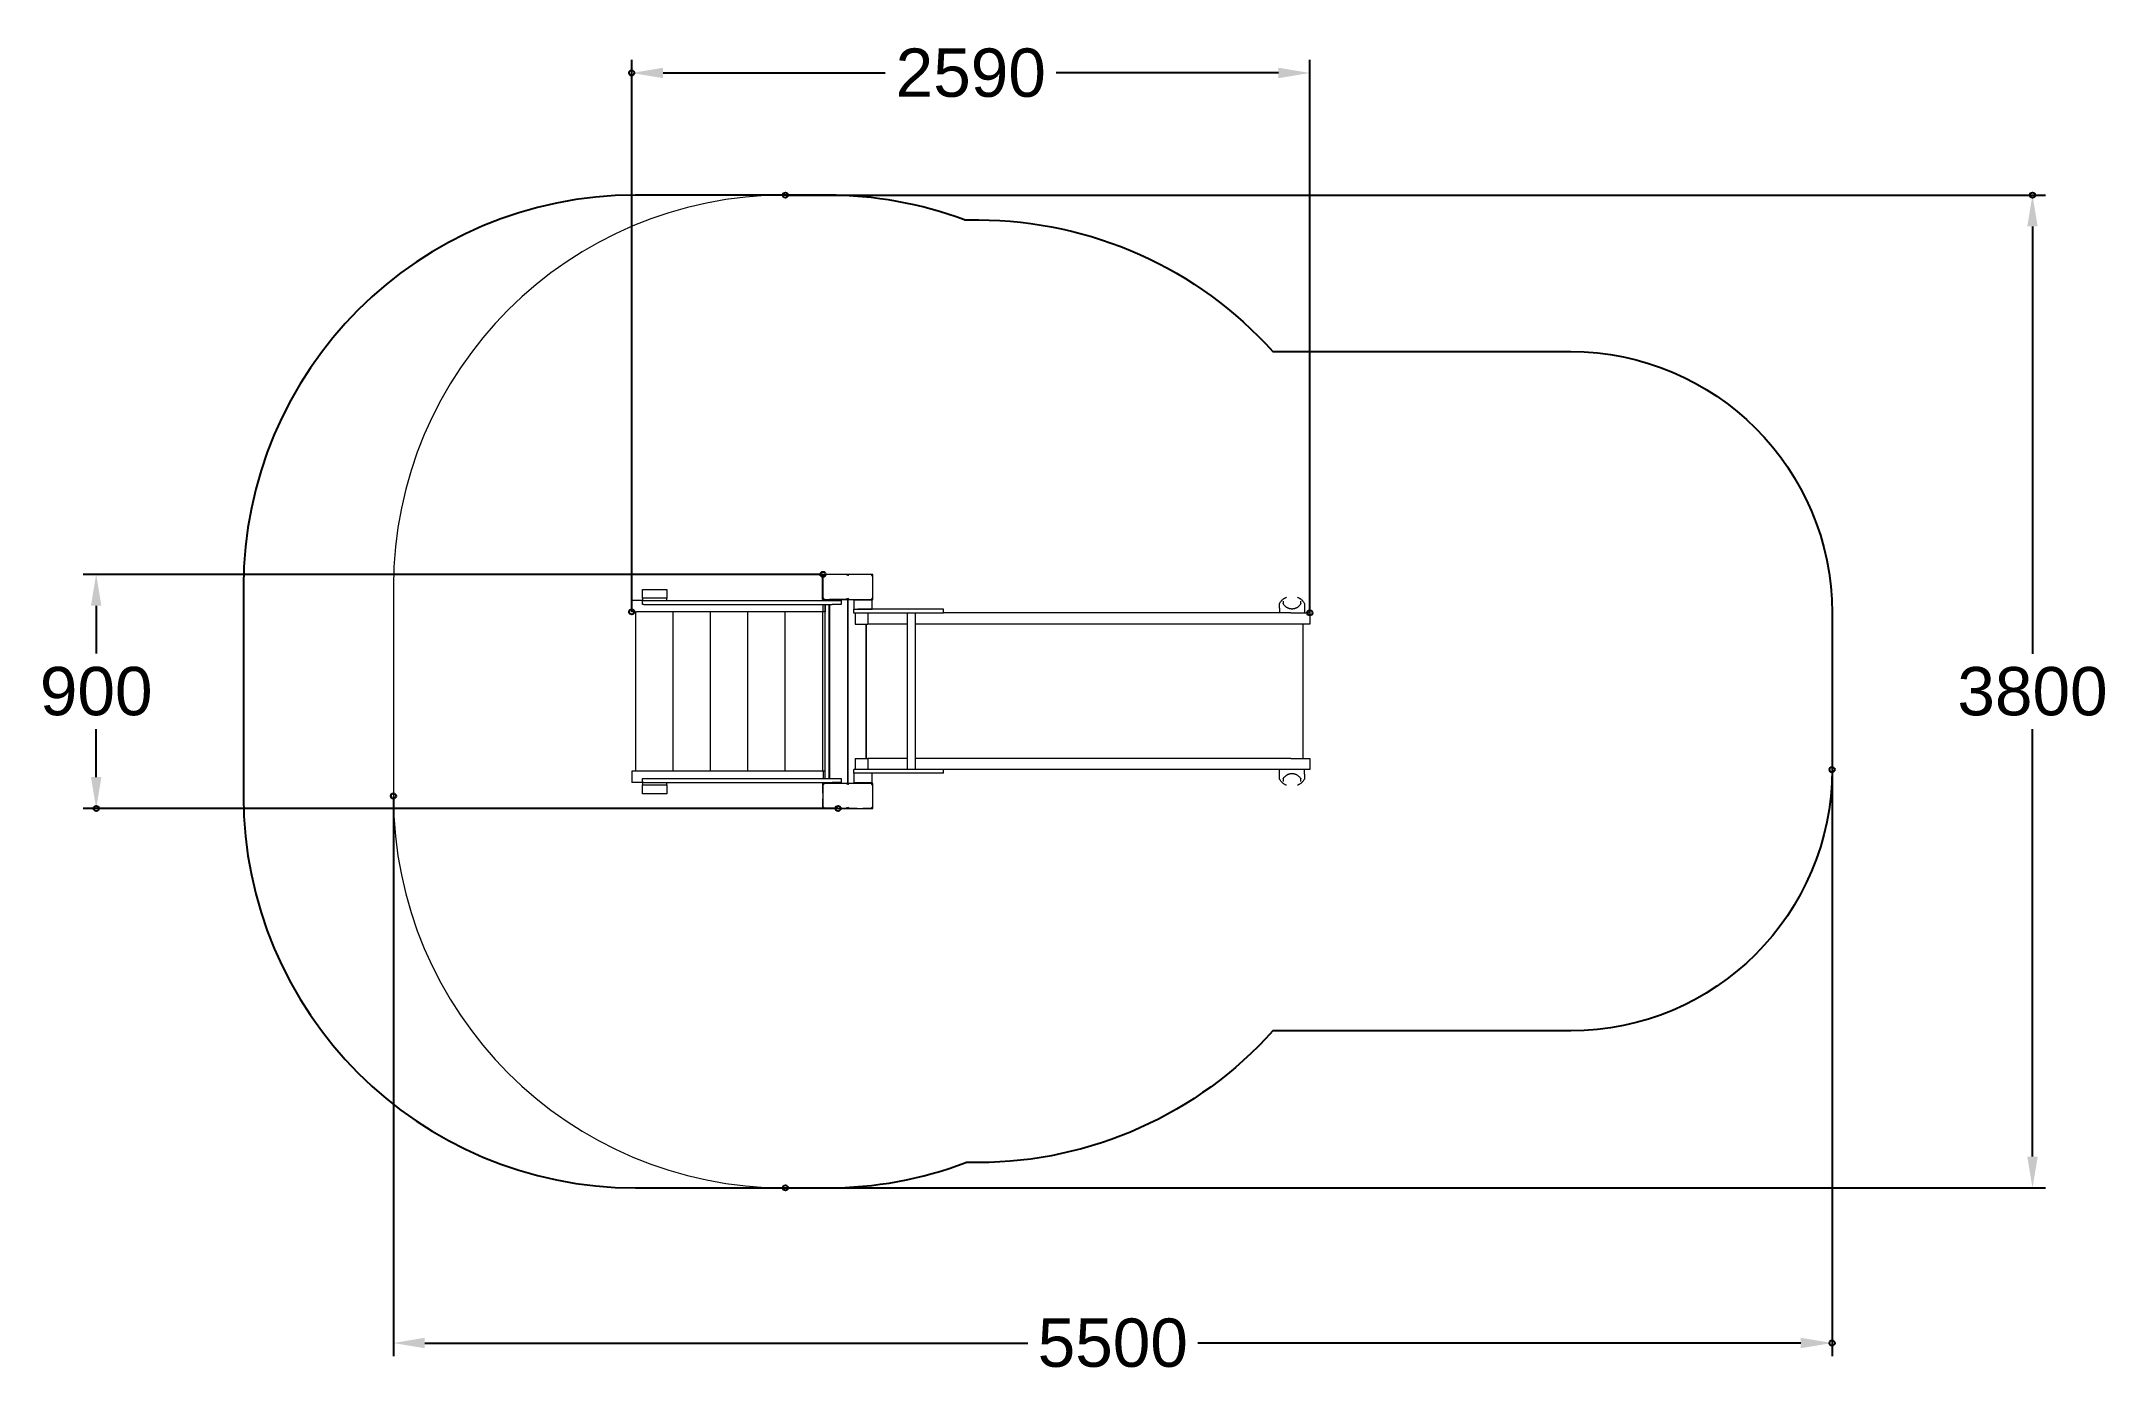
# Model space of a CAD drawing. Extents: x -3812 to 4088, y -2616 to 2488.
import ezdxf

# ---------------------------------------------------------------- set-up
doc = ezdxf.new("R2010")
doc.units = 0
doc.header["$LTSCALE"] = 5
doc.header["$PDMODE"] = 33
doc.header["$PDSIZE"] = 20
for name, color, linetype in [('PRODUCT', 3, 'CONTINUOUS'), ('REFERENCE', 9, 'CONTINUOUS'), ('REVIEW_REQUIRED', 30, 'CONTINUOUS'), ('SAFETY_ZONE', 1, 'CONTINUOUS')]:
    doc.layers.add(name, color=color, linetype=linetype)
doc.styles.add('LG1', font='arial.ttf', dxfattribs={"height": 185})
doc.dimstyles.new('LG_DIM', dxfattribs={"dimtxt": 185, "dimasz": 120, "dimexe": 50, "dimexo": 1, "dimgap": 50, "dimtad": 1, "dimdec": 0, "dimrnd": 10, "dimtxsty": 'LG1', "dimcen": 2.5, "dimclrt": 4, "dimadec": 4, "dimazin": 3, "dimtfac": 1, "dimtmove": 0, "dimatfit": 3, "dimarcsym": 0})

# ---------------------------------------------------------------- blocks, each defined once
blk = doc.blocks.new('*D4')
at = {"layer": 'REFERENCE', "color": 0}
for p in [(3040.9, -299.5), (-2464.1, -400.5), (3040.9, -2494.2)]:
    blk.add_point(p, dxfattribs=at)
at = {"layer": 'REVIEW_REQUIRED', "color": 0, "lineweight": -2}
for p, q in [((3040.9, -300.5), (3040.9, -2544.2)), ((-2464.1, -401.5), (-2464.1, -2544.2)), ((-2344.1, -2494.2), (-37.1, -2494.2)), ((2920.9, -2494.2), (614, -2494.2))]:
    blk.add_line(p, q, dxfattribs=at)
at = {"layer": 'REVIEW_REQUIRED', "color": 0}
for points in [[(-2344.1, -2474.2), (-2344.1, -2514.2), (-2464.1, -2494.2)], [(2920.9, -2514.2), (2920.9, -2474.2), (3040.9, -2494.2)]]:
    blk.add_solid(points, dxfattribs=at)
at = {"layer": 'REVIEW_REQUIRED', "color": 4, "insert": (288.4, -2494.2), "char_height": 185, "attachment_point": 5, "style": 'LG1'}
blk.add_mtext('\\A1;5500', dxfattribs=at)
blk = doc.blocks.new('*D5')
at = {"layer": 'REFERENCE', "color": 0}
for p in [(-964.1, 1899.5), (3807.7, 1899.5), (-964.1, -1900.5)]:
    blk.add_point(p, dxfattribs=at)
at = {"layer": 'REVIEW_REQUIRED', "color": 0, "lineweight": -2}
for p, q in [((-963.1, 1899.5), (3857.7, 1899.5)), ((3807.7, 1779.5), (3807.7, 143.9)), ((3807.7, -1780.5), (3807.7, -144.9)), ((-963.1, -1900.5), (3857.7, -1900.5))]:
    blk.add_line(p, q, dxfattribs=at)
at = {"layer": 'REVIEW_REQUIRED', "color": 0}
for points in [[(3827.7, 1779.5), (3787.7, 1779.5), (3807.7, 1899.5)], [(3787.7, -1780.5), (3827.7, -1780.5), (3807.7, -1900.5)]]:
    blk.add_solid(points, dxfattribs=at)
at = {"layer": 'REVIEW_REQUIRED', "color": 4, "insert": (3807.7, -0.5), "char_height": 185, "attachment_point": 5, "style": 'LG1'}
blk.add_mtext('\\A1;3800', dxfattribs=at)
blk = doc.blocks.new('*D6')
at = {"layer": 'REFERENCE', "color": 0}
for p in [(-1552.4, 2367.1), (-1552.4, 304.5), (1042.4, 300.5)]:
    blk.add_point(p, dxfattribs=at)
at = {"layer": 'REVIEW_REQUIRED', "color": 0, "lineweight": -2}
for p, q in [((-1552.4, 305.5), (-1552.4, 2417.1)), ((1042.4, 301.5), (1042.4, 2417.1)), ((-1432.4, 2367.1), (-582.1, 2367.1)), ((922.4, 2367.1), (72.1, 2367.1))]:
    blk.add_line(p, q, dxfattribs=at)
at = {"layer": 'REVIEW_REQUIRED', "color": 0}
for points in [[(-1432.4, 2387.1), (-1432.4, 2347.1), (-1552.4, 2367.1)], [(922.4, 2347.1), (922.4, 2387.1), (1042.4, 2367.1)]]:
    blk.add_solid(points, dxfattribs=at)
at = {"layer": 'REVIEW_REQUIRED', "color": 4, "insert": (-255, 2367.1), "char_height": 185, "attachment_point": 5, "style": 'LG1'}
blk.add_mtext('\\A1;2590', dxfattribs=at)
blk = doc.blocks.new('*D7')
at = {"layer": 'REFERENCE', "color": 0}
for p in [(-821, 448), (-3601.6, -448.2), (-762.7, -448.2)]:
    blk.add_point(p, dxfattribs=at)
at = {"layer": 'REVIEW_REQUIRED', "color": 0, "lineweight": -2}
for p, q in [((-822, 448), (-3651.6, 448)), ((-3601.6, 328), (-3601.6, 144.4)), ((-3601.6, -328.2), (-3601.6, -144.5)), ((-763.7, -448.2), (-3651.6, -448.2))]:
    blk.add_line(p, q, dxfattribs=at)
at = {"layer": 'REVIEW_REQUIRED', "color": 0}
for points in [[(-3581.6, 328), (-3621.6, 328), (-3601.6, 448)], [(-3621.6, -328.2), (-3581.6, -328.2), (-3601.6, -448.2)]]:
    blk.add_solid(points, dxfattribs=at)
at = {"layer": 'REVIEW_REQUIRED', "color": 4, "insert": (-3601.6, -0.1), "char_height": 185, "attachment_point": 5, "style": 'LG1'}
blk.add_mtext('\\A1;900', dxfattribs=at)

msp = doc.modelspace()

# ---------------------------------------------------------------- linework, layer by layer
at = {"layer": 'PRODUCT', "linetype": 'Continuous', "lineweight": 0}
for p, q in [((-824.1, 432.1), (-824.1, 367.1)), ((-822.1, 432.1), (-824.1, 432.1)), ((-822.1, 410.6), (-822.1, 447.1)), ((-822.1, 447.1), (-821, 447.1)), ((-822.1, 388.6), (-822.1, 410.6)), ((-725.6, 448), (-821, 448)), ((-821, 448), (-821, 352)), ((-630.1, 448), (-725.6, 448)), ((-630.1, 352), (-630.1, 448)), ((-1552.4, 304.5), (-1552.4, 347.5)), ((-1511.4, 347.5), (-1552.4, 347.5)), ((-1511.4, 356.5), (-1511.4, 390.5)), ((-1511.4, 390.5), (-1418.4, 390.5)), ((-1418.4, 356.5), (-1511.4, 356.5)), ((-1511.4, 356.5), (-1511.4, 347.5)), ((-1511.4, 332.5), (-1511.4, 347.5)), ((-1511.4, 347.5), (-1505.5, 347.5)), ((-1511.4, 347.5), (-1511.4, 347.5)), ((-1505.5, 332.5), (-1511.4, 332.5)), ((-1505.5, 347.5), (-785.1, 347.5)), ((-1505.5, 332.5), (-785.1, 332.5)), ((-1418.4, 390.5), (-1418.4, 356.5)), ((-1418.4, 347.5), (-1418.4, 356.5)), ((-822.1, 367.1), (-824.1, 367.1)), ((-822.1, 352.1), (-822.1, 388.6)), ((-821, 352.1), (-822.1, 352.1)), ((-821, 352), (-725.6, 352)), ((-820.3, 304.5), (-820.3, 332.5)), ((-811.6, 332.5), (-811.6, 304.5)), ((-811.6, -333.5), (-811.6, 332.5)), ((-796.6, -333.5), (-796.6, 332.5)), ((-796.1, 332.5), (-796.1, 304.5)), ((-795.6, 351.5), (-795.6, 347.5)), ((-725.6, 351.5), (-795.6, 351.5)), ((-795.6, 332.5), (-795.6, -333.5)), ((-785.1, 347.5), (-756.8, 347.5)), ((-756.8, 332.5), (-785.1, 332.5)), ((-756.8, 347.5), (-751, 347.5)), ((-751, 332.5), (-756.8, 332.5)), ((-751, 347.5), (-751, 332.5)), ((-725.6, 352), (-630.1, 352)), ((-725.6, 352), (-725.6, -351.5)), ((-725.6, -352), (-725.6, 351.5)), ((-702.1, 349.5), (-702.1, 314.5)), ((-632.1, 349.5), (-702.1, 349.5)), ((-655.6, 349.5), (-655.6, 352)), ((-632.1, 314.5), (-632.1, 349.5)), ((926.6, 318.2), (926.6, 334.8)), ((926.6, 318.2), (926.6, 300.5)), ((1021.6, 334.8), (1021.6, 318.2)), ((1021.6, 318.2), (1021.6, 300.5)), ((-1538, 304.5), (-1552.4, 304.5)), ((-1538, 304.5), (-1534.7, 304.5)), ((-1538, 304.5), (-1538, -305.5)), ((-1395.2, 304.5), (-1534.7, 304.5)), ((-1395.2, 304.5), (-1392, 304.5)), ((-1395.2, 304.5), (-1395.2, -305.5)), ((-1252.5, 304.5), (-1392, 304.5)), ((-1252.5, 304.5), (-1249.2, 304.5)), ((-1252.5, 304.5), (-1252.5, -305.5)), ((-1109.8, 304.5), (-1249.2, 304.5)), ((-1109.8, 304.5), (-1106.5, 304.5)), ((-1109.8, 304.5), (-1109.8, -305.5)), ((-967.1, 304.5), (-1106.5, 304.5)), ((-967.1, 304.5), (-963.8, 304.5)), ((-967.1, 304.5), (-967.1, -305.5)), ((-820.3, 304.5), (-963.8, 304.5)), ((-822.1, 304.5), (-822.1, -305.5)), ((-811.6, 304.5), (-820.3, 304.5)), ((-796.6, 304.5), (-796.1, 304.5)), ((-702.1, 299.5), (-702.1, 314.5)), ((-702.1, 314.5), (-632.1, 314.5)), ((-687.1, 299.5), (-702.1, 299.5)), ((-697.6, 299.5), (-697.6, 257.5)), ((-697.6, 257.5), (-648.6, 257.5)), ((-419.1, 314.5), (-687.1, 314.5)), ((-419.1, 299.5), (-687.1, 299.5)), ((-655.6, -256.5), (-655.6, 257.5)), ((-654.6, -256.5), (-654.6, 257.5)), ((-654.6, -256.5), (-654.6, 257.5)), ((-648.6, 299.5), (-648.6, 257.5)), ((-547.6, 257.5), (-648.6, 257.5)), ((-497.1, 257.5), (-547.6, 257.5)), ((-497.1, -298.5), (-497.1, 299.5)), ((-467.1, -298.5), (-467.1, 299.5)), ((-82.2, 257.5), (-467.1, 257.5)), ((-359.1, 314.5), (-419.1, 314.5)), ((-359.1, 299.5), (-419.1, 299.5)), ((-359.1, 299.5), (-359.1, 314.5)), ((-82.2, 300.5), (-359.1, 300.5)), ((484.7, 300.5), (-82.2, 300.5)), ((484.7, 257.5), (-82.2, 257.5)), ((750.3, 300.5), (484.7, 300.5)), ((750.3, 257.5), (484.7, 257.5)), ((969.2, 300.5), (750.3, 300.5)), ((969.2, 257.5), (750.3, 257.5)), ((969.2, 300.5), (1042.4, 300.5)), ((1042.4, 257.5), (969.2, 257.5)), ((1016.6, -256.5), (1016.6, 257.5)), ((1042.4, 300.5), (1042.4, 257.5)), ((-1552.4, -305.5), (-1552.4, -348.5)), ((-1538, -305.5), (-1552.4, -305.5)), ((-1534.7, -305.5), (-1538, -305.5)), ((-1395.2, -305.5), (-1534.7, -305.5)), ((-1392, -305.5), (-1395.2, -305.5)), ((-1252.5, -305.5), (-1392, -305.5)), ((-1249.2, -305.5), (-1252.5, -305.5)), ((-1109.8, -305.5), (-1249.2, -305.5)), ((-1106.5, -305.5), (-1109.8, -305.5)), ((-967.1, -305.5), (-1106.5, -305.5)), ((-963.8, -305.5), (-967.1, -305.5)), ((-820.3, -305.5), (-963.8, -305.5)), ((-820.3, -305.5), (-820.3, -333.5)), ((-811.6, -305.5), (-820.3, -305.5)), ((-811.6, -333.5), (-811.6, -305.5)), ((-796.6, -305.5), (-796.1, -305.5)), ((-796.1, -333.5), (-796.1, -305.5)), ((-702.1, -313.5), (-702.1, -298.5)), ((-687.1, -298.5), (-702.1, -298.5)), ((-702.1, -313.5), (-702.1, -348.5)), ((-632.1, -313.5), (-702.1, -313.5)), ((-697.6, -256.5), (-697.6, -298.5)), ((-697.6, -256.5), (-648.6, -256.5)), ((-419.1, -298.5), (-687.1, -298.5)), ((-419.1, -313.5), (-687.1, -313.5)), ((-648.6, -256.5), (-648.6, -298.5)), ((-547.6, -256.5), (-648.6, -256.5)), ((-632.1, -348.5), (-632.1, -313.5)), ((-497.1, -256.5), (-547.6, -256.5)), ((-82.2, -256.5), (-467.1, -256.5)), ((-359.1, -298.5), (-419.1, -298.5)), ((-359.1, -313.5), (-419.1, -313.5)), ((-359.1, -313.5), (-359.1, -298.5)), ((-82.2, -299.5), (-359.1, -299.5)), ((484.7, -256.5), (-82.2, -256.5)), ((484.7, -299.5), (-82.2, -299.5)), ((750.3, -256.5), (484.7, -256.5)), ((750.3, -299.5), (484.7, -299.5)), ((969.2, -256.5), (750.3, -256.5)), ((969.2, -299.5), (750.3, -299.5)), ((926.6, -317.2), (926.6, -299.5)), ((969.2, -256.5), (1042.4, -256.5)), ((1042.4, -299.5), (969.2, -299.5)), ((1021.6, -317.2), (1021.6, -299.5)), ((1042.4, -256.5), (1042.4, -299.5)), ((-1511.4, -348.5), (-1552.4, -348.5)), ((-1511.4, -348.5), (-1511.4, -333.5)), ((-1511.4, -333.5), (-1505.5, -333.5)), ((-1505.5, -348.5), (-1511.4, -348.5)), ((-1511.4, -348.5), (-1511.4, -348.5)), ((-1511.4, -348.5), (-1511.4, -357.5)), ((-1511.4, -357.5), (-1418.4, -357.5)), ((-1511.4, -391.5), (-1511.4, -357.5)), ((-1418.4, -391.5), (-1511.4, -391.5)), ((-1505.5, -333.5), (-785.1, -333.5)), ((-1505.5, -348.5), (-785.1, -348.5)), ((-1418.4, -357.5), (-1418.4, -348.5)), ((-1418.4, -357.5), (-1418.4, -391.5)), ((-821.2, -389.7), (-821.2, -353.2)), ((-821.2, -353.2), (-821, -353.2)), ((-725.6, -352), (-821, -352)), ((-821, -352), (-821, -448)), ((-795.6, -348.5), (-795.6, -352)), ((-785.1, -333.5), (-756.8, -333.5)), ((-756.8, -348.5), (-785.1, -348.5)), ((-756.8, -333.5), (-751, -333.5)), ((-751, -348.5), (-756.8, -348.5)), ((-751, -333.5), (-751, -348.5)), ((-725.6, -351.5), (-655.6, -351.5)), ((-630.1, -352), (-725.6, -352)), ((-702.1, -348.5), (-632.1, -348.5)), ((-655.6, -351.5), (-655.6, -348.5)), ((-630.1, -448), (-630.1, -352)), ((926.6, -333.8), (926.6, -317.2)), ((1021.6, -317.2), (1021.6, -333.8)), ((-821.2, -448.2), (-821.2, -411.7)), ((-784.7, -448.2), (-821.2, -448.2)), ((-821, -448), (-725.6, -448)), ((-726.2, -448.2), (-762.7, -448.2)), ((-726.2, -448.2), (-726.2, -448)), ((-689.7, -448.2), (-726.2, -448.2)), ((-725.6, -448), (-630.1, -448)), ((-631.2, -448.2), (-667.7, -448.2)), ((-631.2, -448), (-631.2, -448.2))]:
    msp.add_line(p, q, dxfattribs=at)
for centre, radius, start, end in [((-814.1, 410.6), 8, 180, 209.28256), ((-814.1, 388.6), 8, 150.71744, 180), ((929.6, 336.5), 3, 148.84482, 180), ((1018.6, 336.5), 3, 0, 31.15518), ((-813.2, -389.7), 8, 180, 192.47569), ((929.6, -335.5), 3, 180, 211.15518), ((1018.6, -335.5), 3, 328.84482, 0), ((-813.2, -411.7), 8, 167.52431, 180), ((-784.7, -440.2), 8, 270, 282.12543), ((-762.7, -440.2), 8, 257.87457, 270), ((-689.7, -440.2), 8, 270, 282.12543), ((-667.7, -440.2), 8, 257.87457, 270)]:
    msp.add_arc(centre, radius, start, end, dxfattribs=at)
for points, knots in [([(-816.4, 443.4), (-816.4, 443.4), (-816.5, 443.4), (-817, 443.9), (-817.5, 444.5), (-819.1, 446.1), (-820, 446.9), (-820.9, 447.8), (-821, 448), (-821, 448)], [-0.054665, -0.054665, -0.054665, -0.054665, 0, 0, 2.886993, 2.886993, 9.76026, 9.76026, 14.748006, 14.748006, 14.748006, 14.748006]), ([(-729.7, 443.4), (-729.7, 443.4), (-729.7, 443.4), (-729.1, 443.9), (-728.6, 444.5), (-727, 446.1), (-726.2, 446.9), (-725.6, 447.4), (-725.6, 447.5), (-725.6, 447.5)], [-0.054665, -0.054665, -0.054665, -0.054665, 0, 0, 2.886993, 2.886993, 9.76026, 9.76026, 10.167306, 10.167306, 10.167306, 10.167306]), ([(-721.4, 443.4), (-721.4, 443.4), (-721.5, 443.4), (-722, 443.9), (-722.5, 444.5), (-724.1, 446.1), (-725, 446.9), (-725.5, 447.4), (-725.5, 447.5), (-725.6, 447.5)], [-0.054665, -0.054665, -0.054665, -0.054665, 0, 0, 2.886993, 2.886993, 9.76026, 9.76026, 10.167306, 10.167306, 10.167306, 10.167306]), ([(-634.7, 443.4), (-634.7, 443.4), (-634.7, 443.4), (-634.1, 443.9), (-633.6, 444.5), (-632, 446.1), (-631.2, 446.9), (-630.3, 447.8), (-630.1, 448), (-630.1, 448)], [-0.054665, -0.054665, -0.054665, -0.054665, 0, 0, 2.886993, 2.886993, 9.76026, 9.76026, 14.748006, 14.748006, 14.748006, 14.748006]), ([(-821, 352), (-821, 352), (-820.9, 352.2), (-820, 353.1), (-819.1, 353.9), (-817.5, 355.5), (-817, 356.1), (-816.5, 356.6), (-816.4, 356.6), (-816.4, 356.6)], [20.558259, 20.558259, 20.558259, 20.558259, 24.227592, 24.227592, 29.284044, 29.284044, 31.407917, 31.407917, 31.448132, 31.448132, 31.448132, 31.448132]), ([(-729.7, 356.6), (-729.7, 356.6), (-729.7, 356.6), (-729.1, 356.1), (-728.6, 355.5), (-727, 353.9), (-726.2, 353.1), (-725.6, 352.6), (-725.6, 352.5), (-725.6, 352.5)], [-0.054665, -0.054665, -0.054665, -0.054665, 0, 0, 2.886993, 2.886993, 9.76026, 9.76026, 10.167306, 10.167306, 10.167306, 10.167306]), ([(-725.6, 352.5), (-725.5, 352.5), (-725.5, 352.6), (-725, 353.1), (-724.1, 353.9), (-722.5, 355.5), (-722, 356.1), (-721.5, 356.6), (-721.4, 356.6), (-721.4, 356.6)], [23.928141, 23.928141, 23.928141, 23.928141, 24.227592, 24.227592, 29.284044, 29.284044, 31.407917, 31.407917, 31.448132, 31.448132, 31.448132, 31.448132]), ([(-634.7, 356.6), (-634.7, 356.6), (-634.7, 356.6), (-634.1, 356.1), (-633.6, 355.5), (-632, 353.9), (-631.2, 353.1), (-630.3, 352.2), (-630.1, 352), (-630.1, 352)], [-0.054665, -0.054665, -0.054665, -0.054665, 0, 0, 2.886993, 2.886993, 9.76026, 9.76026, 14.748006, 14.748006, 14.748006, 14.748006]), ([(926.6, 334.8), (926.6, 335.2), (926.6, 335.6), (926.6, 336.1), (926.6, 336.2), (926.6, 336.4), (926.6, 336.5), (926.6, 336.5)], [0, 0, 0, 0, 0.004780115, 0.004780115, 0.007170172, 0.007170172, 0.009560229, 0.009560229, 0.009560229, 0.009560229]), ([(927, 338), (927.9, 339.4), (928.8, 340.8), (930.9, 343.7), (932.1, 345.2), (934.1, 347.4), (934.8, 348.1), (936.3, 349.6), (937.1, 350.3), (939.5, 352.4), (941.3, 353.8), (944.3, 355.8), (945.3, 356.5), (947, 357.4), (947.5, 357.7), (948.7, 358.3), (949.2, 358.6), (950.9, 359.5), (952, 360), (953.1, 360.4)], [0.00150942, 0.00150942, 0.00150942, 0.00150942, 0.01014356, 0.01014356, 0.01877771, 0.01877771, 0.02309478, 0.02309478, 0.02741185, 0.02741185, 0.036046, 0.036046, 0.04036307, 0.04036307, 0.04252161, 0.04252161, 0.04468015, 0.04468015, 0.04863847, 0.04863847, 0.04863847, 0.04863847]), ([(940.4, 334.8), (940.3, 335), (940.2, 335.2), (940, 335.7), (940, 336), (940, 336.3)], [0, 0, 0, 0, 0.003322436, 0.003322436, 0.006644871, 0.006644871, 0.006644871, 0.006644871]), ([(940.4, 334.8), (941.5, 333.1), (942.7, 331.5), (944.9, 329.1), (945.6, 328.3), (947.2, 326.7), (948.1, 326), (950, 324.5), (951, 323.7), (953.2, 322.3), (954.4, 321.5), (956.1, 320.6), (956.5, 320.5), (957.2, 320.1), (957.6, 319.9), (958.8, 319.4), (959.7, 319.1), (961.1, 318.6), (961.5, 318.4), (962.6, 318.1), (963.1, 317.9), (964, 317.7), (964.3, 317.6), (964.9, 317.5), (965.2, 317.4), (966.2, 317.2), (966.8, 317.1), (967.6, 316.9)], [0.00352356, 0.00352356, 0.00352356, 0.00352356, 0.02766397, 0.02766397, 0.03973418, 0.03973418, 0.05180439, 0.05180439, 0.0638746, 0.0638746, 0.0759448, 0.0759448, 0.07896236, 0.07896236, 0.08197991, 0.08197991, 0.08801501, 0.08801501, 0.09103256, 0.09103256, 0.09405011, 0.09405011, 0.09555889, 0.09555889, 0.09706767, 0.09706767, 0.10008522, 0.10008522, 0.10008522, 0.10008522]), ([(967.6, 316.9), (968, 316.9), (968.5, 316.8), (969.5, 316.7), (970, 316.6), (971.1, 316.5), (971.7, 316.5), (972.9, 316.4), (973.5, 316.4), (974.1, 316.4)], [0.100085218, 0.100085218, 0.100085218, 0.100085218, 0.10186556, 0.10186556, 0.103645901, 0.103645901, 0.105426242, 0.105426242, 0.107206583, 0.107206583, 0.107206583, 0.107206583]), ([(974.1, 316.4), (974.4, 316.4), (974.7, 316.4), (975.3, 316.4), (975.6, 316.4), (976.5, 316.5), (977, 316.5), (978.1, 316.6), (978.7, 316.7), (979.6, 316.8), (980.1, 316.9), (980.6, 316.9)], [0.107206583, 0.107206583, 0.107206583, 0.107206583, 0.108095419, 0.108095419, 0.108984254, 0.108984254, 0.110761926, 0.110761926, 0.112539597, 0.112539597, 0.114317268, 0.114317268, 0.114317268, 0.114317268]), ([(980.6, 316.9), (981.3, 317.1), (982, 317.2), (983.3, 317.5), (983.9, 317.6), (985.1, 317.9), (985.6, 318.1), (986.6, 318.4), (987.1, 318.6), (988.5, 319.1), (989.3, 319.4), (990.9, 320.1), (991.6, 320.5), (993, 321.2), (993.7, 321.5), (994.9, 322.2), (995.5, 322.6), (997.2, 323.7), (998.2, 324.5), (1000.1, 326), (1000.9, 326.7), (1002.6, 328.3), (1003.3, 329.1), (1005.4, 331.4), (1006.6, 333.1), (1007.7, 334.8)], [0.11431727, 0.11431727, 0.11431727, 0.11431727, 0.1173279, 0.1173279, 0.12033854, 0.12033854, 0.12334917, 0.12334917, 0.12635981, 0.12635981, 0.13238108, 0.13238108, 0.13840235, 0.13840235, 0.14442361, 0.14442361, 0.15044488, 0.15044488, 0.16248742, 0.16248742, 0.17452996, 0.17452996, 0.1865725, 0.1865725, 0.21065758, 0.21065758, 0.21065758, 0.21065758]), ([(995.1, 360.4), (996.2, 360), (997.3, 359.5), (999.5, 358.4), (1000.6, 357.7), (1002.8, 356.5), (1003.9, 355.8), (1006.8, 353.8), (1008.6, 352.4), (1011.1, 350.3), (1011.9, 349.5), (1013.4, 348.1), (1014.1, 347.3), (1016.1, 345.1), (1017.3, 343.7), (1019.4, 340.8), (1020.3, 339.4), (1021.2, 338)], [0.09252379, 0.09252379, 0.09252379, 0.09252379, 0.09645687, 0.09645687, 0.10076925, 0.10076925, 0.10508163, 0.10508163, 0.11370639, 0.11370639, 0.11801877, 0.11801877, 0.12233115, 0.12233115, 0.13095591, 0.13095591, 0.13958067, 0.13958067, 0.13958067, 0.13958067]), ([(1008.2, 336.3), (1008.2, 336), (1008.1, 335.7), (1008, 335.2), (1007.9, 335), (1007.7, 334.8)], [0, 0, 0, 0, 0.003322436, 0.003322436, 0.006644871, 0.006644871, 0.006644871, 0.006644871]), ([(1021.6, 336.5), (1021.6, 336.5), (1021.6, 336.4), (1021.6, 336.2), (1021.6, 336.1), (1021.6, 335.6), (1021.6, 335.2), (1021.6, 334.8)], [0, 0, 0, 0, 0.002390647, 0.002390647, 0.004781294, 0.004781294, 0.009562588, 0.009562588, 0.009562588, 0.009562588]), ([(967.6, -315.9), (966.8, -316.1), (966.2, -316.2), (964.9, -316.5), (964.2, -316.6), (963.1, -316.9), (962.6, -317.1), (961.5, -317.4), (961.1, -317.6), (959.7, -318.1), (958.8, -318.4), (957.3, -319.1), (956.5, -319.5), (955.1, -320.2), (954.5, -320.5), (953.3, -321.2), (952.7, -321.6), (951, -322.7), (950, -323.5), (948.1, -325), (947.2, -325.7), (945.6, -327.3), (944.9, -328.1), (942.7, -330.4), (941.5, -332.1), (940.4, -333.8)], [0.11431727, 0.11431727, 0.11431727, 0.11431727, 0.1173279, 0.1173279, 0.12033854, 0.12033854, 0.12334917, 0.12334917, 0.12635981, 0.12635981, 0.13238108, 0.13238108, 0.13840235, 0.13840235, 0.14442361, 0.14442361, 0.15044488, 0.15044488, 0.16248742, 0.16248742, 0.17452996, 0.17452996, 0.1865725, 0.1865725, 0.21065758, 0.21065758, 0.21065758, 0.21065758]), ([(974.1, -315.4), (973.8, -315.4), (973.5, -315.4), (972.9, -315.4), (972.6, -315.4), (971.7, -315.5), (971.1, -315.5), (970, -315.6), (969.5, -315.7), (968.5, -315.8), (968.1, -315.9), (967.6, -315.9)], [0.107206583, 0.107206583, 0.107206583, 0.107206583, 0.108095419, 0.108095419, 0.108984254, 0.108984254, 0.110761926, 0.110761926, 0.112539597, 0.112539597, 0.114317268, 0.114317268, 0.114317268, 0.114317268]), ([(980.6, -315.9), (980.1, -315.9), (979.6, -315.8), (978.7, -315.7), (978.1, -315.6), (977, -315.5), (976.5, -315.5), (975.3, -315.4), (974.7, -315.4), (974.1, -315.4)], [0.100085218, 0.100085218, 0.100085218, 0.100085218, 0.10186556, 0.10186556, 0.103645901, 0.103645901, 0.105426242, 0.105426242, 0.107206583, 0.107206583, 0.107206583, 0.107206583]), ([(1007.7, -333.8), (1006.6, -332.1), (1005.4, -330.5), (1003.3, -328.1), (1002.6, -327.3), (1000.9, -325.7), (1000.1, -325), (998.2, -323.5), (997.2, -322.7), (995, -321.3), (993.8, -320.5), (992, -319.6), (991.7, -319.5), (990.9, -319.1), (990.5, -318.9), (989.4, -318.4), (988.5, -318.1), (987.1, -317.6), (986.6, -317.4), (985.6, -317.1), (985.1, -316.9), (984.2, -316.7), (983.9, -316.6), (983.3, -316.5), (983, -316.4), (982, -316.2), (981.3, -316.1), (980.6, -315.9)], [0.00352356, 0.00352356, 0.00352356, 0.00352356, 0.02766397, 0.02766397, 0.03973418, 0.03973418, 0.05180439, 0.05180439, 0.0638746, 0.0638746, 0.0759448, 0.0759448, 0.07896236, 0.07896236, 0.08197991, 0.08197991, 0.08801501, 0.08801501, 0.09103256, 0.09103256, 0.09405011, 0.09405011, 0.09555889, 0.09555889, 0.09706767, 0.09706767, 0.10008522, 0.10008522, 0.10008522, 0.10008522]), ([(-816.4, -356.6), (-816.4, -356.6), (-816.5, -356.6), (-817, -356.1), (-817.5, -355.5), (-819.1, -353.9), (-820, -353.1), (-820.9, -352.2), (-821, -352), (-821, -352)], [-0.054665, -0.054665, -0.054665, -0.054665, 0, 0, 2.886993, 2.886993, 9.76026, 9.76026, 14.748006, 14.748006, 14.748006, 14.748006]), ([(-729.7, -356.6), (-729.7, -356.6), (-729.7, -356.6), (-729.1, -356.1), (-728.6, -355.5), (-727, -353.9), (-726.2, -353.1), (-725.6, -352.6), (-725.6, -352.5), (-725.6, -352.5)], [-0.054665, -0.054665, -0.054665, -0.054665, 0, 0, 2.886993, 2.886993, 9.76026, 9.76026, 10.167306, 10.167306, 10.167306, 10.167306]), ([(-721.4, -356.6), (-721.4, -356.6), (-721.5, -356.6), (-722, -356.1), (-722.5, -355.5), (-724.1, -353.9), (-725, -353.1), (-725.5, -352.6), (-725.5, -352.5), (-725.6, -352.5)], [-0.054665, -0.054665, -0.054665, -0.054665, 0, 0, 2.886993, 2.886993, 9.76026, 9.76026, 10.167306, 10.167306, 10.167306, 10.167306]), ([(-634.7, -356.6), (-634.7, -356.6), (-634.7, -356.6), (-634.1, -356.1), (-633.6, -355.5), (-632, -353.9), (-631.2, -353.1), (-630.3, -352.2), (-630.1, -352), (-630.1, -352)], [-0.054665, -0.054665, -0.054665, -0.054665, 0, 0, 2.886993, 2.886993, 9.76026, 9.76026, 14.748006, 14.748006, 14.748006, 14.748006]), ([(926.6, -335.5), (926.6, -335.5), (926.6, -335.4), (926.6, -335.2), (926.6, -335.1), (926.6, -334.6), (926.6, -334.2), (926.6, -333.8)], [0, 0, 0, 0, 0.002390647, 0.002390647, 0.004781294, 0.004781294, 0.009562588, 0.009562588, 0.009562588, 0.009562588]), ([(953.1, -359.4), (952, -359), (950.9, -358.5), (948.7, -357.4), (947.5, -356.7), (945.4, -355.5), (944.3, -354.8), (941.3, -352.8), (939.5, -351.4), (937.1, -349.3), (936.3, -348.5), (934.8, -347.1), (934.1, -346.3), (932.1, -344.1), (930.9, -342.7), (928.8, -339.8), (927.9, -338.4), (927, -337)], [0.09252379, 0.09252379, 0.09252379, 0.09252379, 0.09645687, 0.09645687, 0.10076925, 0.10076925, 0.10508163, 0.10508163, 0.11370639, 0.11370639, 0.11801877, 0.11801877, 0.12233115, 0.12233115, 0.13095591, 0.13095591, 0.13958067, 0.13958067, 0.13958067, 0.13958067]), ([(940, -335.3), (940, -335), (940, -334.7), (940.2, -334.2), (940.3, -334), (940.4, -333.8)], [0, 0, 0, 0, 0.003322436, 0.003322436, 0.006644871, 0.006644871, 0.006644871, 0.006644871]), ([(1021.2, -337), (1020.3, -338.4), (1019.4, -339.8), (1017.2, -342.7), (1016.1, -344.2), (1014, -346.4), (1013.3, -347.1), (1011.8, -348.6), (1011.1, -349.3), (1008.6, -351.4), (1006.8, -352.8), (1003.9, -354.8), (1002.8, -355.5), (1001.2, -356.4), (1000.7, -356.7), (999.5, -357.3), (998.9, -357.6), (997.3, -358.5), (996.2, -359), (995.1, -359.4)], [0.00150942, 0.00150942, 0.00150942, 0.00150942, 0.01014356, 0.01014356, 0.01877771, 0.01877771, 0.02309478, 0.02309478, 0.02741185, 0.02741185, 0.036046, 0.036046, 0.04036307, 0.04036307, 0.04252161, 0.04252161, 0.04468015, 0.04468015, 0.04863847, 0.04863847, 0.04863847, 0.04863847]), ([(1007.7, -333.8), (1007.9, -334), (1008, -334.2), (1008.1, -334.7), (1008.2, -335), (1008.2, -335.3)], [0, 0, 0, 0, 0.003322436, 0.003322436, 0.006644871, 0.006644871, 0.006644871, 0.006644871]), ([(1021.6, -333.8), (1021.6, -334.2), (1021.6, -334.6), (1021.6, -335.1), (1021.6, -335.2), (1021.6, -335.4), (1021.6, -335.5), (1021.6, -335.5)], [0, 0, 0, 0, 0.004780115, 0.004780115, 0.007170172, 0.007170172, 0.009560229, 0.009560229, 0.009560229, 0.009560229]), ([(-821, -448), (-821, -448), (-820.9, -447.8), (-820, -446.9), (-819.1, -446.1), (-817.5, -444.5), (-817, -443.9), (-816.5, -443.4), (-816.4, -443.4), (-816.4, -443.4)], [20.558259, 20.558259, 20.558259, 20.558259, 24.227592, 24.227592, 29.284044, 29.284044, 31.407917, 31.407917, 31.448132, 31.448132, 31.448132, 31.448132]), ([(-729.7, -443.4), (-729.7, -443.4), (-729.7, -443.4), (-729.1, -443.9), (-728.6, -444.5), (-727, -446.1), (-726.2, -446.9), (-725.6, -447.4), (-725.6, -447.5), (-725.6, -447.5)], [-0.054665, -0.054665, -0.054665, -0.054665, 0, 0, 2.886993, 2.886993, 9.76026, 9.76026, 10.167306, 10.167306, 10.167306, 10.167306]), ([(-725.6, -447.5), (-725.5, -447.5), (-725.5, -447.4), (-725, -446.9), (-724.1, -446.1), (-722.5, -444.5), (-722, -443.9), (-721.5, -443.4), (-721.4, -443.4), (-721.4, -443.4)], [23.928141, 23.928141, 23.928141, 23.928141, 24.227592, 24.227592, 29.284044, 29.284044, 31.407917, 31.407917, 31.448132, 31.448132, 31.448132, 31.448132]), ([(-634.7, -443.4), (-634.7, -443.4), (-634.7, -443.4), (-634.1, -443.9), (-633.6, -444.5), (-632, -446.1), (-631.2, -446.9), (-630.3, -447.8), (-630.1, -448), (-630.1, -448)], [-0.054665, -0.054665, -0.054665, -0.054665, 0, 0, 2.886993, 2.886993, 9.76026, 9.76026, 14.748006, 14.748006, 14.748006, 14.748006])]:
    msp.add_open_spline(points, degree=3, knots=knots, dxfattribs=at)
for points in [[(939.8, 345.4), (939.9, 342.4), (939.9, 339.4), (940, 336.3)], [(1008.2, 336.3), (1008.2, 339.4), (1008.3, 342.4), (1008.4, 345.4)], [(940, -335.3), (939.9, -338.4), (939.9, -341.4), (939.8, -344.4)], [(1008.4, -344.4), (1008.3, -341.4), (1008.2, -338.4), (1008.2, -335.3)]]:
    msp.add_rational_spline(points, [1, 0.999999597665, 0.999999597665, 1], degree=3, dxfattribs=at)
at = {"layer": 'SAFETY_ZONE'}
for p, q in [((-804.1, 1899.5, 0), (-1538, 1899.5, 0)), ((-278.7, 1804.5, 0), (-224.2, 1804.5, 0)), ((900.9, 1300.5, 0), (2040.9, 1300.5, 0)), ((-3038, 399.5, 0), (-3038, -400.5, 0)), ((3040.9, 300.5, 0), (3040.9, -299.5, 0)), ((2040.9, -1299.5, 0), (900.9, -1299.5, 0)), ((-224.2, -1803.5, 0), (-273.4, -1803.5, 0)), ((-1538, -1900.5, 0), (-804.1, -1900.5, 0))]:
    msp.add_line(p, q, dxfattribs=at)
at = {"layer": 'SAFETY_ZONE', "linetype": 'Continuous', "lineweight": 0}
for p, q in [((-804.1, 1899.5), (-964.1, 1899.5)), ((-278.7, 1804.5), (-224.2, 1804.5)), ((900.9, 1300.5), (2040.9, 1300.5)), ((-2464.1, 399.5), (-2464.1, -400.5)), ((3040.9, 300.5), (3040.9, -299.5)), ((2040.9, -1299.5), (900.9, -1299.5)), ((-224.2, -1803.5), (-273.4, -1803.5)), ((-964.1, -1900.5), (-804.1, -1900.5))]:
    msp.add_line(p, q, dxfattribs=at)
at = {"layer": 'SAFETY_ZONE'}
for centre, start, end in [((-1538, 399.5, 0), 90, 180), ((-804.1, 399.5, 0), 69.4991, 90), ((-1538, -400.5, 0), 180, 270), ((-804.1, -400.5, 0), 270, 290.71794)]:
    msp.add_arc(centre, 1500, start, end, dxfattribs=at)
at = {"layer": 'SAFETY_ZONE', "linetype": 'Continuous', "lineweight": 0}
for centre, radius, start, end in [((-964.1, 399.5), 1500, 90, 180), ((-804.1, 399.5), 1500, 69.4991, 90), ((-227.5, 289.3), 1515.2, 41.86414, 89.87635), ((2040.9, 300.5), 1000, 0, 90), ((2040.9, -299.5), 1000, 270, 0), ((-964.1, -400.5), 1500, 180, 270), ((-227.5, -288.3), 1515.2, 270.12365, 318.13586), ((-804.1, -400.5), 1500, 270, 290.71794)]:
    msp.add_arc(centre, radius, start, end, dxfattribs=at)
at = {"layer": 'SAFETY_ZONE', "extrusion": (0, 0, -1)}
for centre, radius, start, end in [((227.5, 289.3, 0), 1515.2, 90.12365, 138.13586), ((-2040.9, 300.5, 0), 1000, 90, 180), ((-2040.9, -299.5, 0), 1000, 180, 270), ((227.5, -288.3, 0), 1515.2, 221.86414, 269.87635)]:
    msp.add_arc(centre, radius, start, end, dxfattribs=at)

# ---------------------------------------------------------------- dimensions: what is measured, and where the dimension line sits
at = {"layer": 'REVIEW_REQUIRED'}
for base, p1, p2, picture, middle in [((-1552.4, 2367.1), (1042.4, 300.5), (-1552.4, 304.5), '*D6', (-255, 2367.1)), ((3040.9, -2494.2), (-2464.1, -400.5), (3040.9, -299.5), '*D4', (288.4, -2494.2))]:
    dim = msp.add_linear_dim(base=base, p1=p1, p2=p2, dimstyle='LG_DIM', dxfattribs=at)
    dim.commit()
    dim.dimension.update_dxf_attribs({"geometry": picture, "text_midpoint": middle})
for base, p1, p2, picture, middle in [((3807.7, 1899.5), (-964.1, -1900.5), (-964.1, 1899.5), '*D5', (3807.7, -0.5)), ((-3601.6, -448.2), (-821, 448), (-762.7, -448.2), '*D7', (-3601.6, -0.1))]:
    dim = msp.add_linear_dim(base=base, p1=p1, p2=p2, angle=90, dimstyle='LG_DIM', dxfattribs=at)
    dim.commit()
    dim.dimension.update_dxf_attribs({"geometry": picture, "text_midpoint": middle})

doc.saveas('drawing.dxf')
